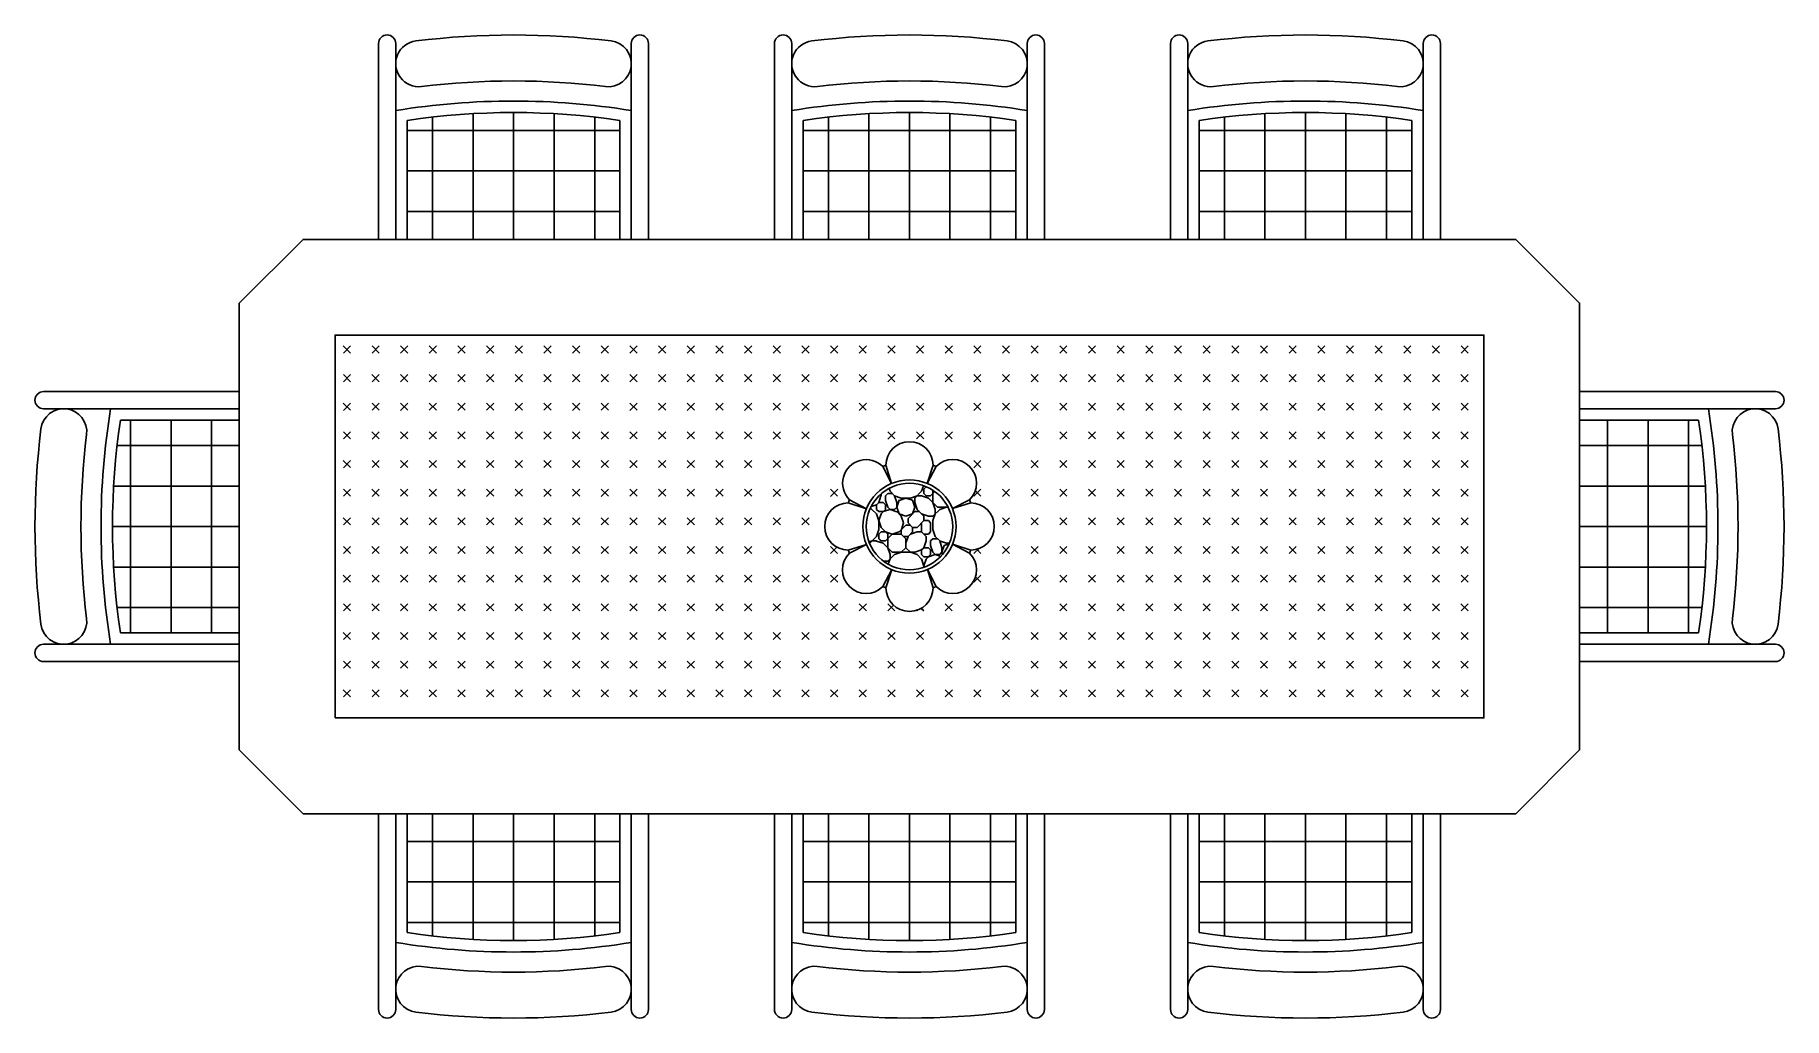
# Model space of a CAD drawing. Header units: millimetres. Extents: x -960.29 to -957.55, y 2610.7 to 2612.24.
import ezdxf

# ---------------------------------------------------------------- set-up
doc = ezdxf.new("R2010")
doc.units = ezdxf.units.MM
doc.header["$LTSCALE"] = 10
doc.layers.add('Móveis_mesas', color=2, linetype='Continuous')

msp = doc.modelspace()

# ---------------------------------------------------------------- hatches: boundary and pattern name
at = {"layer": 'Móveis_mesas'}
h = msp.add_hatch(dxfattribs=at)
h.set_pattern_fill('ANSI37', color=1, scale=0.02, angle=45, style=0)
h.set_pattern_definition([(90, (-2050.788726, 6.43129), (0.0635, 7e-18), []), (7e-15, (-2050.788726, 6.43129), (7e-18, -0.0635), [])])
h.paths.add_polyline_path([(-959.7079, 2612.1061, -0.074073), (-959.3749, 2612.1061), (-959.3749, 2611.9197), (-959.7079, 2611.9197)])
h = msp.add_hatch(dxfattribs=at)
h.set_pattern_fill('ANSI37', color=1, scale=0.02, angle=45, style=0)
h.set_pattern_definition([(90, (132.326384, 6.43129), (-0.0635, 7e-18), []), (180, (132.326384, 6.43129), (-7e-18, -0.0635), [])])
h.paths.add_polyline_path([(-958.7545, 2612.1061, 0.074073), (-959.0875, 2612.1061), (-959.0875, 2611.9197), (-958.7545, 2611.9197)])
h = msp.add_hatch(dxfattribs=at)
h.set_pattern_fill('ANSI37', color=1, scale=0.02, angle=45, style=0)
h.set_pattern_definition([(90, (132.946824, 6.43129), (-0.0635, 7e-18), []), (180, (132.946824, 6.43129), (-7e-18, -0.0635), [])])
h.paths.add_polyline_path([(-958.134, 2612.1061, 0.074073), (-958.467, 2612.1061), (-958.467, 2611.9197), (-958.134, 2611.9197)])
h = msp.add_hatch(dxfattribs=at)
h.set_pattern_fill('CROSS,_O', color=1, scale=0.005, angle=45)
h.set_pattern_definition([(45, (119.124857, 37.640933), (3e-18, 0.0449012806), [0.015875, -0.047625]), (135, (119.136083, 37.640933), (-0.0449012806, 3e-18), [0.015875, -0.047625])])
h.paths.add_polyline_path([(-959.821, 2611.7697), (-959.821, 2611.1697), (-958.021, 2611.1697), (-958.021, 2611.7697)])
h.paths.add_polyline_path([(-959.0169, 2611.5067, -0.01247), (-959.015, 2611.5115, -1), (-958.9627, 2611.5638, -0.01247), (-958.9579, 2611.5657, -1), (-958.884, 2611.5657, -0.01247), (-958.8792, 2611.5638, -1), (-958.8269, 2611.5115, -0.01247), (-958.825, 2611.5067, -1), (-958.825, 2611.4328, -0.01247), (-958.8269, 2611.428, -1), (-958.8792, 2611.3757, -0.01247), (-958.884, 2611.3737, -1), (-958.9579, 2611.3737, -0.01247), (-958.9627, 2611.3757, -1), (-959.015, 2611.428, -0.01247), (-959.0169, 2611.4328, -1)], flags=16)
h.paths.add_polyline_path([(-958.848, 2611.4697, -1), (-958.9939, 2611.4697, -1)], flags=0)
h.paths.add_polyline_path([(-958.8533, 2611.4697, -1), (-958.9886, 2611.4697, -1)], flags=0)
h = msp.add_hatch(dxfattribs=at)
h.set_pattern_fill('ANSI37', color=1, scale=0.02, angle=135, style=0)
h.set_pattern_definition([(180, (1645.517504, 3702.71708), (-1e-17, -0.0635), []), (270, (1645.517504, 3702.71708), (0.0635, -1e-17), [])])
h.paths.add_polyline_path([(-960.1573, 2611.6362, 0.074073), (-960.1573, 2611.3032), (-959.971, 2611.3032), (-959.971, 2611.6362)])
h = msp.add_hatch(dxfattribs=at)
h.set_pattern_fill('ANSI37', color=1, scale=0.02, angle=135, style=0)
h.set_pattern_definition([(7e-15, (-3563.359406, 3702.71708), (1e-17, -0.0635), []), (270, (-3563.359406, 3702.71708), (-0.0635, -1e-17), [])])
h.paths.add_polyline_path([(-957.6846, 2611.6362, -0.074073), (-957.6846, 2611.3032), (-957.871, 2611.3032), (-957.871, 2611.6362)])
h = msp.add_hatch(dxfattribs=at)
h.set_pattern_fill('PEDRA6,_O', color=1, scale=0.1, angle=45, pattern_type=2)
h.set_pattern_definition([(45, (132.37588, 6.38079), (-0.070710678, 0.070710678), [0.005, -0.015, 0.005, -0.075]), (45, (132.38649, 6.40554), (-0.070710678, 0.070710678), [0.005, -0.095]), (45, (132.34406, 6.37725), (-0.070710678, 0.070710678), [0.01, -0.09]), (45, (132.32285, 6.36311), (-0.070710678, 0.070710678), [0.015, -0.085]), (45, (132.35467, 6.402), (-0.070710678, 0.070710678), [0.01, -0.01, 0.015, -0.065]), (45, (132.34053, 6.40907), (-0.070710678, 0.070710678), [0.015, -0.085]), (45, (132.31931, 6.39493), (-0.070710678, 0.070710678), [0.015, -0.035, 0.015, -0.035]), (45, (132.29456, 6.3914), (-0.070710678, 0.070710678), [0.015, -0.005, 0.005, -0.075]), (45, (132.33346, 6.44443), (-0.070710678, 0.070710678), [0.005, -0.095]), (45, (132.31224, 6.43736), (-0.070710678, 0.070710678), [0.01, -0.09]), (135, (132.26274, 6.39493), (-0.070710678, -0.070710678), [0.01, -0.09]), (135, (132.31931, 6.3525), (-0.070710678, -0.070710678), [0.005, -0.01, 0.015, -0.07]), (135, (132.32992, 6.37725), (-0.070710678, -0.070710678), [0.02, -0.005, 0.005, -0.07]), (135, (132.32285, 6.40554), (-0.070710678, -0.070710678), [0.015, -0.085]), (135, (132.3582, 6.37725), (-0.070710678, -0.070710678), [0.01, -0.09]), (135, (132.30517, 6.43736), (-0.070710678, -0.070710678), [0.01, -0.09]), (135, (132.35113, 6.39847), (-0.070710678, -0.070710678), [0.01, -0.05, 0.005, -0.035]), (135, (132.32638, 6.44443), (-0.070710678, -0.070710678), [0.005, -0.005, 0.005, -0.085]), (135, (132.36174, 6.41614), (-0.070710678, -0.070710678), [0.01, -0.015, 0.01, -0.065]), (135, (132.38295, 6.402), (-0.070710678, -0.070710678), [0.01, -0.09]), (90, (132.32285, 6.3419), (-0.0707106781, 0.0707106781), [0.0141421, -0.02828427, 0.0212132, -0.0777817862]), (90, (132.31931, 6.33836), (-0.0707106781, 0.0707106781), [0.0141421356, -0.1272792206]), (90, (132.35113, 6.384325), (-0.0707106781, 0.0707106781), [0.0141421356, -0.1272792206]), (90, (132.30871, 6.41261), (-0.0707106781, 0.0707106781), [0.0141421356, -0.1272792206]), (90, (132.37588, 6.40907), (-0.0707106781, 0.0707106781), [0.0141421356, -0.1272792206]), (90, (132.30871, 6.35604), (-0.0707106781, 0.0707106781), [0.0070710678, -0.1343502884]), (90, (132.294564, 6.384325), (-0.0707106781, 0.0707106781), [0.0070710678, -0.1343502884]), (90, (132.326384, 6.36665), (-0.0707106781, 0.0707106781), [0.0070710678, -0.1343502884]), (90, (132.30871, 6.39847), (-0.0707106781, 0.0707106781), [0.0070710678, -0.1343502884]), (90, (132.34406, 6.40554), (-0.0707106781, 0.0707106781), [0.0070710678, -0.1343502884]), (90, (132.30517, 6.44443), (-0.0707106781, 0.0707106781), [0.0070710678, -0.1343502884]), (90, (132.31931, 6.44443), (-0.0707106781, 0.0707106781), [0.0070710678, -0.1343502884]), (90, (132.36174, 6.40907), (-0.0707106781, 0.0707106781), [0.0070710678, -0.1343502884]), (90, (132.38295, 6.39493), (-0.0707106781, 0.0707106781), [0.0070710678, -0.1343502884]), (90, (132.35467, 6.423216), (-0.0707106781, 0.0707106781), [0.0070710678, -0.1343502884]), (90, (132.31931, 6.45857), (-0.0707106781, 0.0707106781), [0.0070710678, -0.1343502884]), (90, (132.33699, 6.447964), (-0.0707106781, 0.0707106781), [0.0070710678, -0.1343502884]), (180, (132.31578, 6.44089), (-0.0707106781, -0.0707106781), [0.0070710678, -0.1343502884]), (180, (132.31578, 6.455035), (-0.0707106781, -0.0707106781), [0.0070710678, -0.1343502884]), (180, (132.333455, 6.44443), (-0.0707106781, -0.0707106781), [0.0070710678, -0.1343502884]), (180, (132.32992, 6.46918), (-0.0707106781, -0.0707106781), [0.0070710678, -0.1343502884]), (180, (132.31931, 6.40907), (-0.0707106781, -0.0707106781), [0.0070710678, -0.1343502884]), (180, (132.31931, 6.39493), (-0.0707106781, -0.0707106781), [0.0070710678, -0.1343502884]), (180, (132.31578, 6.35604), (-0.0707106781, -0.0707106781), [0.0070710678, -0.1343502884]), (180, (132.32285, 6.36311), (-0.0707106781, -0.0707106781), [0.0070710678, -0.1343502884]), (180, (132.30517, 6.39493), (-0.0707106781, -0.0707106781), [0.0070710678, -0.1343502884]), (180, (132.301635, 6.37018), (-0.0707106781, -0.0707106781), [0.0070710678, -0.1343502884]), (180, (132.35467, 6.402), (-0.0707106781, -0.0707106781), [0.0070710678, -0.1343502884]), (180, (132.358204, 6.41968), (-0.0707106781, -0.0707106781), [0.0070710678, -0.1343502884]), (180, (132.37588, 6.40907), (-0.0707106781, -0.0707106781), [0.0070710678, -0.1343502884]), (180, (132.36881, 6.416145), (-0.0707106781, -0.0707106781), [0.0070710678, -0.1343502884]), (180, (132.38649, 6.40554), (-0.0707106781, -0.0707106781), [0.0070710678, -0.1343502884]), (180, (132.28749, 6.391396), (-0.0707106781, -0.0707106781), [0.0141421356, -0.1272792206]), (180, (132.34406, 6.40554), (-0.0707106781, -0.0707106781), [0.0141421356, -0.1272792206]), (180, (132.365275, 6.377254), (-0.0707106781, -0.0707106781), [0.035355339, -0.1060660172]), (71.5650512, (132.29103, 6.366647), (0.0707106781, 0.07071067815), [0.01118, -0.2124267978]), (71.5650512, (132.32285, 6.35604), (0.0707106781, 0.07071067815), [0.01118, -0.2124267978]), (71.5650512, (132.30517, 6.402002), (0.0707106781, 0.07071067815), [0.01118, -0.2124267978]), (71.5650512, (132.379417, 6.384325), (0.0707106781, 0.07071067815), [0.01118, -0.2124267978]), (71.5650512, (132.351133, 6.391396), (0.0707106781, 0.07071067815), [0.01118, -0.2124267978]), (71.5650512, (132.34406, 6.41261), (0.0707106781, 0.07071067815), [0.01118, -0.2124267978]), (71.5650512, (132.308706, 6.42675), (0.0707106781, 0.07071067815), [0.01118, -0.2124267978]), (71.5650512, (132.33699, 6.447964), (0.0707106781, 0.07071067815), [0.01118, -0.2124267978]), (108.4349488, (132.2981, 6.37372), (-0.0707106781, 0.07071067815), [0.01118, -0.2124267978]), (108.4349488, (132.294564, 6.377254), (-0.0707106781, 0.07071067815), [0.01118, -0.2124267978]), (108.4349488, (132.31224, 6.416145), (-0.0707106781, 0.07071067815), [0.02236, -0.2012467977]), (108.4349488, (132.340526, 6.43736), (-0.0707106781, 0.07071067815), [0.01118, -0.2124267978]), (108.4349488, (132.347597, 6.423216), (-0.0707106781, 0.07071067815), [0.01118, -0.2124267978]), (108.4349488, (132.326384, 6.37372), (-0.0707106781, 0.07071067815), [0.01118, -0.2124267978]), (108.4349488, (132.32285, 6.447964), (-0.0707106781, 0.07071067815), [0.01118, -0.2124267978]), (108.4349488, (132.33699, 6.455035), (-0.0707106781, 0.07071067815), [0.01118, -0.2124267978]), (161.5650512, (132.27335, 6.391396), (-0.07071067815, 0.0707106781), [0.01118, -0.2124267978]), (161.5650512, (132.36881, 6.37372), (-0.07071067815, 0.0707106781), [0.01118, -0.2124267978]), (161.5650512, (132.29103, 6.38786), (-0.07071067815, 0.0707106781), [0.01118, -0.2124267978]), (161.5650512, (132.351133, 6.433822), (-0.07071067815, 0.0707106781), [0.01118, -0.2124267978]), (161.5650512, (132.32992, 6.40554), (-0.07071067815, 0.0707106781), [0.01118, -0.2124267978]), (161.5650512, (132.33699, 6.440893), (-0.07071067815, 0.0707106781), [0.01118, -0.2124267978]), (161.5650512, (132.315778, 6.391396), (-0.07071067815, 0.0707106781), [0.01118, -0.2124267978]), (161.5650512, (132.315778, 6.36311), (-0.07071067815, 0.0707106781), [0.01118, -0.2124267978]), (198.4349488, (132.28042, 6.391396), (-0.07071067815, -0.0707106781), [0.01118, -0.2124267978]), (198.4349488, (132.34406, 6.377254), (-0.07071067815, -0.0707106781), [0.01118, -0.2124267978]), (198.4349488, (132.2981, 6.39493), (-0.07071067815, -0.0707106781), [0.01118, -0.2124267978]), (198.4349488, (132.36881, 6.409074), (-0.07071067815, -0.0707106781), [0.01118, -0.2124267978]), (198.4349488, (132.37588, 6.38079), (-0.07071067815, -0.0707106781), [0.01118, -0.2124267978]), (198.4349488, (132.326384, 6.44443), (-0.07071067815, -0.0707106781), [0.01118, -0.2124267978]), (198.4349488, (132.340526, 6.409074), (-0.07071067815, -0.0707106781), [0.01118, -0.2124267978]), (198.4349488, (132.28042, 6.391396), (-0.07071067815, -0.0707106781), [0.01118, -0.2124267978]), (198.4349488, (132.36174, 6.43736), (-0.07071067815, -0.0707106781), [0.01118, -0.2124267978]), (288.4349488, (132.32285, 6.3419), (0.0707106781, -0.07071067815), [0.01118, -0.2124267978])])
h.paths.add_polyline_path([(-958.8533, 2611.4697, 1), (-958.9886, 2611.4697, 1)])
h = msp.add_hatch(dxfattribs=at)
h.set_pattern_fill('ANSI37', color=1, scale=0.02, angle=45, style=0)
h.set_pattern_definition([(270, (-2050.788726, 5216.5082), (0.0635, -7e-18), []), (7e-15, (-2050.788726, 5216.5082), (7e-18, 0.0635), [])])
h.paths.add_polyline_path([(-959.7079, 2610.8334, 0.074073), (-959.3749, 2610.8334), (-959.3749, 2611.0197), (-959.7079, 2611.0197)])
h = msp.add_hatch(dxfattribs=at)
h.set_pattern_fill('ANSI37', color=1, scale=0.02, angle=45, style=0)
h.set_pattern_definition([(270, (132.326384, 5216.5082), (-0.0635, -7e-18), []), (180, (132.326384, 5216.5082), (-7e-18, 0.0635), [])])
h.paths.add_polyline_path([(-958.7545, 2610.8334, -0.074073), (-959.0875, 2610.8334), (-959.0875, 2611.0197), (-958.7545, 2611.0197)])
h = msp.add_hatch(dxfattribs=at)
h.set_pattern_fill('ANSI37', color=1, scale=0.02, angle=45, style=0)
h.set_pattern_definition([(270, (132.946824, 5216.5082), (-0.0635, -7e-18), []), (180, (132.946824, 5216.5082), (-7e-18, 0.0635), [])])
h.paths.add_polyline_path([(-958.134, 2610.8334, -0.074073), (-958.467, 2610.8334), (-958.467, 2611.0197), (-958.134, 2611.0197)])

# ---------------------------------------------------------------- linework, layer by layer
for p, q in [((-959.7529, 2611.9197), (-959.7529, 2612.2264)), ((-959.7259, 2611.9197), (-959.7259, 2612.2264)), ((-959.3569, 2611.9197), (-959.3569, 2612.2264)), ((-959.3299, 2611.9197), (-959.3299, 2612.2264)), ((-959.1325, 2611.9197), (-959.1325, 2612.2264)), ((-959.1055, 2611.9197), (-959.1055, 2612.2264)), ((-958.7365, 2611.9197), (-958.7365, 2612.2264)), ((-958.7095, 2611.9197), (-958.7095, 2612.2264)), ((-958.512, 2611.9197), (-958.512, 2612.2264)), ((-958.485, 2611.9197), (-958.485, 2612.2264)), ((-958.116, 2611.9197), (-958.116, 2612.2264)), ((-958.089, 2611.9197), (-958.089, 2612.2264)), ((-959.7079, 2611.9197), (-959.7079, 2612.1061)), ((-959.3749, 2611.9197), (-959.3749, 2612.1061)), ((-959.0875, 2611.9197), (-959.0875, 2612.1061)), ((-958.7545, 2611.9197), (-958.7545, 2612.1061)), ((-958.467, 2611.9197), (-958.467, 2612.1061)), ((-958.134, 2611.9197), (-958.134, 2612.1061)), ((-959.971, 2611.6812), (-960.2776, 2611.6812)), ((-957.871, 2611.6812), (-957.5643, 2611.6812)), ((-959.971, 2611.6542), (-960.2776, 2611.6542)), ((-957.871, 2611.6542), (-957.5643, 2611.6542)), ((-959.971, 2611.6362), (-960.1573, 2611.6362)), ((-957.871, 2611.6362), (-957.6846, 2611.6362)), ((-959.971, 2611.2852), (-960.2776, 2611.2852)), ((-959.971, 2611.3032), (-960.1573, 2611.3032)), ((-957.871, 2611.3032), (-957.6846, 2611.3032)), ((-957.871, 2611.2852), (-957.5643, 2611.2852)), ((-959.971, 2611.2582), (-960.2776, 2611.2582)), ((-957.871, 2611.2582), (-957.5643, 2611.2582)), ((-959.7529, 2611.0197), (-959.7529, 2610.7131)), ((-959.7259, 2611.0197), (-959.7259, 2610.7131)), ((-959.7079, 2611.0197), (-959.7079, 2610.8334)), ((-959.3749, 2611.0197), (-959.3749, 2610.8334)), ((-959.3569, 2611.0197), (-959.3569, 2610.7131)), ((-959.3299, 2611.0197), (-959.3299, 2610.7131)), ((-959.1325, 2611.0197), (-959.1325, 2610.7131)), ((-959.1055, 2611.0197), (-959.1055, 2610.7131)), ((-959.0875, 2611.0197), (-959.0875, 2610.8334)), ((-958.7545, 2611.0197), (-958.7545, 2610.8334)), ((-958.7365, 2611.0197), (-958.7365, 2610.7131)), ((-958.7095, 2611.0197), (-958.7095, 2610.7131)), ((-958.512, 2611.0197), (-958.512, 2610.7131)), ((-958.485, 2611.0197), (-958.485, 2610.7131)), ((-958.467, 2611.0197), (-958.467, 2610.8334)), ((-958.134, 2611.0197), (-958.134, 2610.8334)), ((-958.116, 2611.0197), (-958.116, 2610.7131)), ((-958.089, 2611.0197), (-958.089, 2610.7131))]:
    msp.add_line(p, q, dxfattribs=at)
at = {"layer": 'Móveis_mesas', "color": 1}
for p, q in [((-958.9627, 2611.5638), (-958.9491, 2611.5371)), ((-958.9491, 2611.5371), (-958.9579, 2611.5657)), ((-958.884, 2611.5657), (-958.8933, 2611.5373)), ((-958.8933, 2611.5373), (-958.8792, 2611.5638)), ((-959.0169, 2611.5067), (-958.9885, 2611.4974)), ((-958.9885, 2611.4974), (-959.015, 2611.5115)), ((-958.8269, 2611.5115), (-958.8536, 2611.4979)), ((-958.8536, 2611.4979), (-958.825, 2611.5067)), ((-958.9883, 2611.4416), (-959.0169, 2611.4328)), ((-959.015, 2611.428), (-958.9883, 2611.4416)), ((-958.8534, 2611.4421), (-958.8269, 2611.428)), ((-958.825, 2611.4328), (-958.8534, 2611.4421)), ((-958.9486, 2611.4022), (-958.9627, 2611.3757)), ((-958.9579, 2611.3737), (-958.9486, 2611.4022)), ((-958.8928, 2611.4024), (-958.884, 2611.3737)), ((-958.8792, 2611.3757), (-958.8928, 2611.4024))]:
    msp.add_line(p, q, dxfattribs=at)
at = {"layer": 'Móveis_mesas'}
msp.add_lwpolyline([(-959.871, 2611.0197), (-957.971, 2611.0197), (-957.871, 2611.1197), (-957.871, 2611.8197), (-957.971, 2611.9197), (-959.871, 2611.9197), (-959.971, 2611.8197), (-959.971, 2611.1197)], close=True, dxfattribs=at)
at = {"layer": 'Móveis_mesas', "color": 1}
msp.add_lwpolyline([(-959.821, 2611.1697), (-958.021, 2611.1697), (-958.021, 2611.7697), (-959.821, 2611.7697)], close=True, dxfattribs=at)
msp.add_lwpolyline([(-958.9627, 2611.3757, 0.01247), (-958.9579, 2611.3737, 1), (-958.884, 2611.3737, 0.01247), (-958.8792, 2611.3757, 1), (-958.8269, 2611.428, 0.01247), (-958.825, 2611.4328, 1), (-958.825, 2611.5067, 0.01247), (-958.8269, 2611.5115, 1), (-958.8792, 2611.5638, 0.01247), (-958.884, 2611.5657, 1), (-958.9579, 2611.5657, 0.01247), (-958.9627, 2611.5638, 1), (-959.015, 2611.5115, 0.01247), (-959.0169, 2611.5067, 1), (-959.0169, 2611.4328, 0.01247), (-959.015, 2611.428, 1)], format="xyb", close=True, dxfattribs=at)
for radius in [0.073, 0.0677]:
    msp.add_circle((-958.921, 2611.4697), radius, dxfattribs=at)
at = {"layer": 'Móveis_mesas'}
for centre, radius, start, end in [((-959.7394, 2612.2264), 0.0135, 0, 180), ((-959.5414, 2610.9883), 1.2516, 82.9829, 97.0171), ((-959.3434, 2612.2264), 0.0135, 0, 180), ((-959.119, 2612.2264), 0.0135, 0, 180), ((-958.921, 2610.9883), 1.2516, 82.9829, 97.0171), ((-958.723, 2612.2264), 0.0135, 0, 180), ((-958.4985, 2612.2264), 0.0135, 0, 180), ((-958.3005, 2610.9883), 1.2516, 82.9829, 97.0171), ((-958.1025, 2612.2264), 0.0135, 0, 180), ((-959.6899, 2612.1948), 0.036, 97.0171, 277.0171), ((-959.3929, 2612.1948), 0.036, 262.9829, 82.9829), ((-959.0695, 2612.1948), 0.036, 97.0171, 277.0171), ((-958.7725, 2612.1948), 0.036, 262.9829, 82.9829), ((-958.449, 2612.1948), 0.036, 97.0171, 277.0171), ((-958.152, 2612.1948), 0.036, 262.9829, 82.9829), ((-959.5414, 2610.9883), 1.1796, 82.9829, 97.0171), ((-958.921, 2610.9883), 1.1796, 82.9829, 97.0171), ((-958.3005, 2610.9883), 1.1796, 82.9829, 97.0171), ((-959.5414, 2610.9883), 1.1481, 80.7521, 99.2479), ((-958.921, 2610.9883), 1.1481, 80.7521, 99.2479), ((-958.3005, 2610.9883), 1.1481, 80.7521, 99.2479), ((-959.5414, 2610.9883), 1.1301, 81.5274, 98.4726), ((-958.921, 2610.9883), 1.1301, 81.5274, 98.4726), ((-958.3005, 2610.9883), 1.1301, 81.5274, 98.4726), ((-960.2776, 2611.6677), 0.0135, 90, 270), ((-957.5643, 2611.6677), 0.0135, 270, 90), ((-960.246, 2611.6182), 0.036, 352.9829, 172.9829), ((-959.0395, 2611.4697), 1.1481, 170.7521, 189.2479), ((-958.8024, 2611.4697), 1.1481, 350.7521, 9.2479), ((-957.5959, 2611.6182), 0.036, 7.0171, 187.0171), ((-959.0395, 2611.4697), 1.2516, 172.9829, 187.0171), ((-959.0395, 2611.4697), 1.1796, 172.9829, 187.0171), ((-959.0395, 2611.4697), 1.1301, 171.5274, 188.4726), ((-958.8024, 2611.4697), 1.1301, 351.5274, 8.4726), ((-958.8024, 2611.4697), 1.1796, 352.9829, 7.0171), ((-958.8024, 2611.4697), 1.2516, 352.9829, 7.0171), ((-960.246, 2611.3212), 0.036, 187.0171, 7.0171), ((-957.5959, 2611.3212), 0.036, 172.9829, 352.9829), ((-960.2776, 2611.2717), 0.0135, 90, 270), ((-957.5643, 2611.2717), 0.0135, 270, 90), ((-959.5414, 2611.9511), 1.1481, 260.7521, 279.2479), ((-959.5414, 2611.9511), 1.1301, 261.5274, 278.4726), ((-958.921, 2611.9511), 1.1481, 260.7521, 279.2479), ((-958.921, 2611.9511), 1.1301, 261.5274, 278.4726), ((-958.3005, 2611.9511), 1.1481, 260.7521, 279.2479), ((-958.3005, 2611.9511), 1.1301, 261.5274, 278.4726), ((-959.6899, 2610.7447), 0.036, 82.9829, 262.9829), ((-959.5414, 2611.9511), 1.1796, 262.9829, 277.0171), ((-959.3929, 2610.7447), 0.036, 277.0171, 97.0171), ((-959.0695, 2610.7447), 0.036, 82.9829, 262.9829), ((-958.921, 2611.9511), 1.1796, 262.9829, 277.0171), ((-958.7725, 2610.7447), 0.036, 277.0171, 97.0171), ((-958.449, 2610.7447), 0.036, 82.9829, 262.9829), ((-958.3005, 2611.9511), 1.1796, 262.9829, 277.0171), ((-958.152, 2610.7447), 0.036, 277.0171, 97.0171), ((-959.7394, 2610.7131), 0.0135, 180, 0), ((-959.5414, 2611.9511), 1.2516, 262.9829, 277.0171), ((-959.3434, 2610.7131), 0.0135, 180, 0), ((-959.119, 2610.7131), 0.0135, 180, 0), ((-958.921, 2611.9511), 1.2516, 262.9829, 277.0171), ((-958.723, 2610.7131), 0.0135, 180, 0), ((-958.4985, 2610.7131), 0.0135, 180, 0), ((-958.3005, 2611.9511), 1.2516, 262.9829, 277.0171), ((-958.1025, 2610.7131), 0.0135, 180, 0)]:
    msp.add_arc(centre, radius, start, end, dxfattribs=at)

doc.saveas('drawing.dxf')
